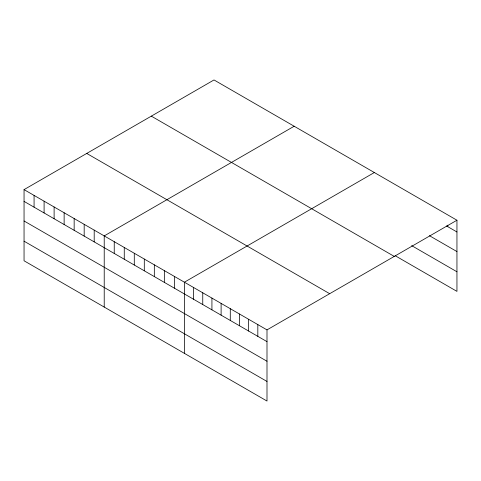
<?xml version="1.0" encoding="UTF-8"?>
<svg xmlns="http://www.w3.org/2000/svg" width="481" height="481" viewBox="0 0 481 481"><rect width="100%" height="100%" fill="white"/><g stroke="black" fill="none" stroke-linecap="round" stroke-linejoin="round"><path stroke-width="0.72" d="M24.05 189.622L266.997 329.888L266.997 401.046L24.05 260.78L24.05 189.622L214.003 79.954L456.95 220.22L456.95 291.378L395.154 255.7M294.174 126.238L104.221 235.906L104.221 307.07M374.35 172.529L184.397 282.197L184.397 353.355M266.997 329.888L456.95 220.22M446.548 225.968L456.95 231.974M429.419 235.684L456.95 251.575M411.67 245.635L456.95 271.777M151.317 116.143L394.264 256.409M86.736 153.433L329.683 293.699M24.05 201.377L266.997 341.642M24.05 220.983L266.997 361.249M24.05 241.179L266.997 381.445M447.775 225.204L447.775 226.677M257.822 324.585L257.822 336.345M248.641 319.288L248.641 331.048M239.466 313.991L239.466 325.745M230.285 308.688L230.285 320.448M221.11 303.391L221.11 315.151M211.929 298.094L211.929 309.848M202.754 292.797L202.754 304.551M193.572 287.494L193.572 299.254M174.375 276.413L174.375 288.167M164.352 270.623L164.352 282.383M154.329 264.839L154.329 276.593M144.306 259.055L144.306 270.809M134.289 253.265L134.289 265.025M124.266 247.481L124.266 259.235M114.244 241.696L114.244 253.451M94.204 230.122L94.204 241.883M84.181 224.338L84.181 236.093M74.158 218.548L74.158 230.309M64.135 212.764L64.135 224.525M54.112 206.98L54.112 218.735M44.096 201.196L44.096 212.951M34.073 195.406L34.073 207.167"/></g></svg>
